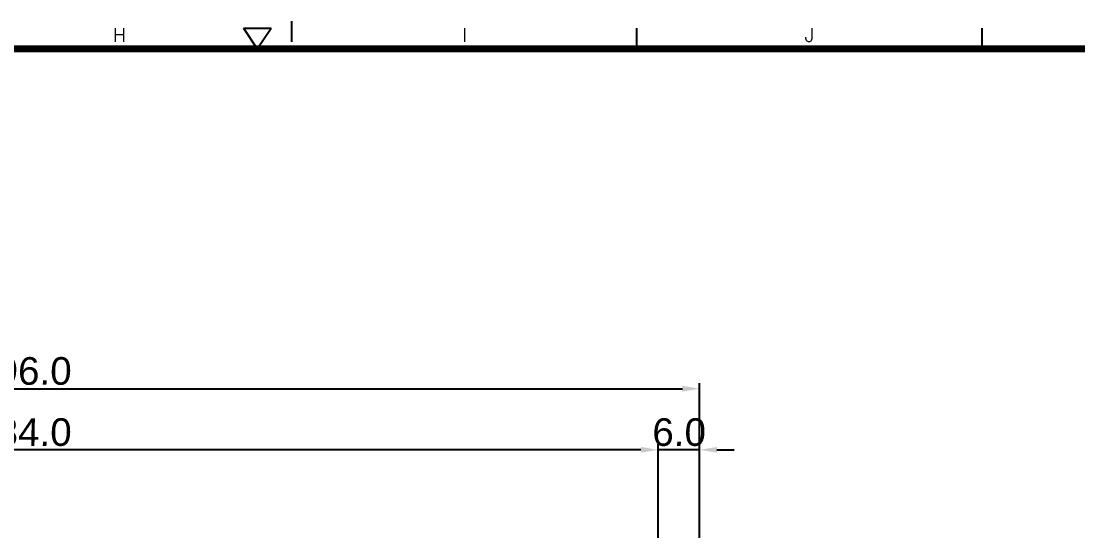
# Model space of a CAD drawing. Header units: millimetres. Extents: x 509 to 5579, y -1329 to 587.
# Drawn here: x 1472.5 to 1625.6, y -845.4 to -771.6 of the extents above; entities that cross this region are included whole.
import ezdxf
from ezdxf.enums import TextEntityAlignment as Align

# ---------------------------------------------------------------- set-up
doc = ezdxf.new("R2010")
doc.units = ezdxf.units.MM
doc.header["$PDMODE"] = 3
doc.header["$PDSIZE"] = 1
doc.layers.get('0').update_dxf_attribs({"linetype": 'CONTINUOUS'})
doc.layers.get('Defpoints').update_dxf_attribs({"linetype": 'CONTINUOUS'})
doc.layers.add('Dim', color=1, linetype='CONTINUOUS')
doc.styles.add('OMI-1', font='arial.ttf', dxfattribs={"oblique": 1})
doc.styles.add('SIM', font='simplex')
doc.dimstyles.new('1', dxfattribs={"dimtxt": 4, "dimasz": 2.5, "dimexe": 0.8, "dimexo": 0.3, "dimgap": 0.5, "dimtad": 1, "dimtoh": 1, "dimdec": 1, "dimzin": 0, "dimdsep": 46, "dimtxsty": 'OMI-1', "dimcen": 0, "dimclrd": 256, "dimclre": 256, "dimclrt": 256, "dimadec": 0, "dimazin": 0, "dimtfac": 0.8, "dimtdec": 1, "dimtix": 1, "dimtmove": 0, "dimatfit": 3, "dimfxl": 1, "dimtolj": 1, "dimtzin": 0, "dimarcsym": 0})

# ---------------------------------------------------------------- blocks, each defined once
blk = doc.blocks.new('*D4310')
at = {"layer": 'Defpoints', "color": 0}
for p in [(1380.83, -833.64), (1380.83, -859.34), (1564.83, -859.34)]:
    blk.add_point(p, dxfattribs=at)
at = {"layer": 'Dim', "lineweight": -2}
for p, q in [((1380.83, -859.04), (1380.83, -832.84)), ((1562.33, -833.64), (1383.33, -833.64)), ((1564.83, -859.04), (1564.83, -832.84))]:
    blk.add_line(p, q, dxfattribs=at)
at = {"layer": 'Dim'}
for points in [[(1383.33, -833.22), (1383.33, -834.05), (1380.83, -833.64)], [(1562.33, -834.05), (1562.33, -833.22), (1564.83, -833.64)]]:
    blk.add_solid(points, dxfattribs=at)
at = {"layer": 'Dim', "insert": (1472.83, -831.1), "char_height": 4, "attachment_point": 5, "style": 'OMI-1'}
blk.add_mtext('\\A1;184.0', dxfattribs=at)
blk = doc.blocks.new('*D4329')
at = {"layer": 'Defpoints', "color": 0}
for p in [(1570.83, -824.8), (1374.83, -857.9), (1570.83, -857.9)]:
    blk.add_point(p, dxfattribs=at)
at = {"layer": 'Dim', "lineweight": -2}
for p, q in [((1374.83, -857.6), (1374.83, -824)), ((1377.33, -824.8), (1568.33, -824.8)), ((1570.83, -857.6), (1570.83, -824))]:
    blk.add_line(p, q, dxfattribs=at)
at = {"layer": 'Dim'}
for points in [[(1377.33, -824.38), (1377.33, -825.21), (1374.83, -824.8)], [(1568.33, -825.21), (1568.33, -824.38), (1570.83, -824.8)]]:
    blk.add_solid(points, dxfattribs=at)
at = {"layer": 'Dim', "insert": (1472.83, -822.25), "char_height": 4, "attachment_point": 5, "style": 'OMI-1'}
blk.add_mtext('\\A1;196.0', dxfattribs=at)
blk = doc.blocks.new('*D4339')
at = {"layer": 'Defpoints', "color": 0}
for p in [(1564.83, -833.64), (1570.83, -857.6), (1564.83, -859.34)]:
    blk.add_point(p, dxfattribs=at)
at = {"layer": 'Dim', "lineweight": -2}
for p, q in [((1562.33, -833.64), (1559.83, -833.64)), ((1564.83, -859.04), (1564.83, -832.84)), ((1570.83, -833.64), (1564.83, -833.64)), ((1570.83, -857.3), (1570.83, -832.84)), ((1573.33, -833.64), (1575.83, -833.64))]:
    blk.add_line(p, q, dxfattribs=at)
at = {"layer": 'Dim'}
for points in [[(1562.33, -834.05), (1562.33, -833.22), (1564.83, -833.64)], [(1573.33, -833.22), (1573.33, -834.05), (1570.83, -833.64)]]:
    blk.add_solid(points, dxfattribs=at)
at = {"layer": 'Dim', "insert": (1567.83, -831.1), "char_height": 4, "attachment_point": 5, "style": 'OMI-1'}
blk.add_mtext('\\A1;6.0', dxfattribs=at)

msp = doc.modelspace()

# ---------------------------------------------------------------- linework, layer by layer
for p, q in [((1504.749, -772.602), (1506.749, -775.602)), ((1504.749, -772.602), (1508.749, -772.602)), ((1506.749, -775.602), (1508.749, -772.602)), ((1511.749, -774.602), (1511.749, -771.602)), ((1561.749, -775.602), (1561.749, -772.602)), ((1611.749, -775.602), (1611.749, -772.602))]:
    msp.add_line(p, q)
at = {"const_width": 1}
msp.add_lwpolyline([(1911.749, -775.602), (1111.749, -775.602), (1111.749, -1325.602), (1911.749, -1325.602)], close=True, dxfattribs=at)

# ---------------------------------------------------------------- texts
at = {"style": 'SIM'}
for s, p in [('H', (1486.749, -774.602)), ('I', (1536.749, -774.602)), ('J', (1586.749, -774.602))]:
    msp.add_text(s, height=2, dxfattribs=at).set_placement(p, align=Align.CENTER)

# ---------------------------------------------------------------- dimensions: what is measured, and where the dimension line sits
at = {"layer": 'Dim'}
for base, p1, p2, picture, middle in [((1570.832, -824.796), (1374.832, -857.901), (1570.832, -857.901), '*D4329', (1472.832, -822.254)), ((1380.832, -833.638), (1564.832, -859.34), (1380.832, -859.34), '*D4310', (1472.832, -831.096)), ((1564.832, -833.638), (1570.832, -857.601), (1564.832, -859.34), '*D4339', (1567.832, -831.096))]:
    dim = msp.add_linear_dim(base=base, p1=p1, p2=p2, dimstyle='1', dxfattribs=at)
    dim.commit()
    dim.dimension.update_dxf_attribs({"geometry": picture, "text_midpoint": middle})

doc.saveas('drawing.dxf')
